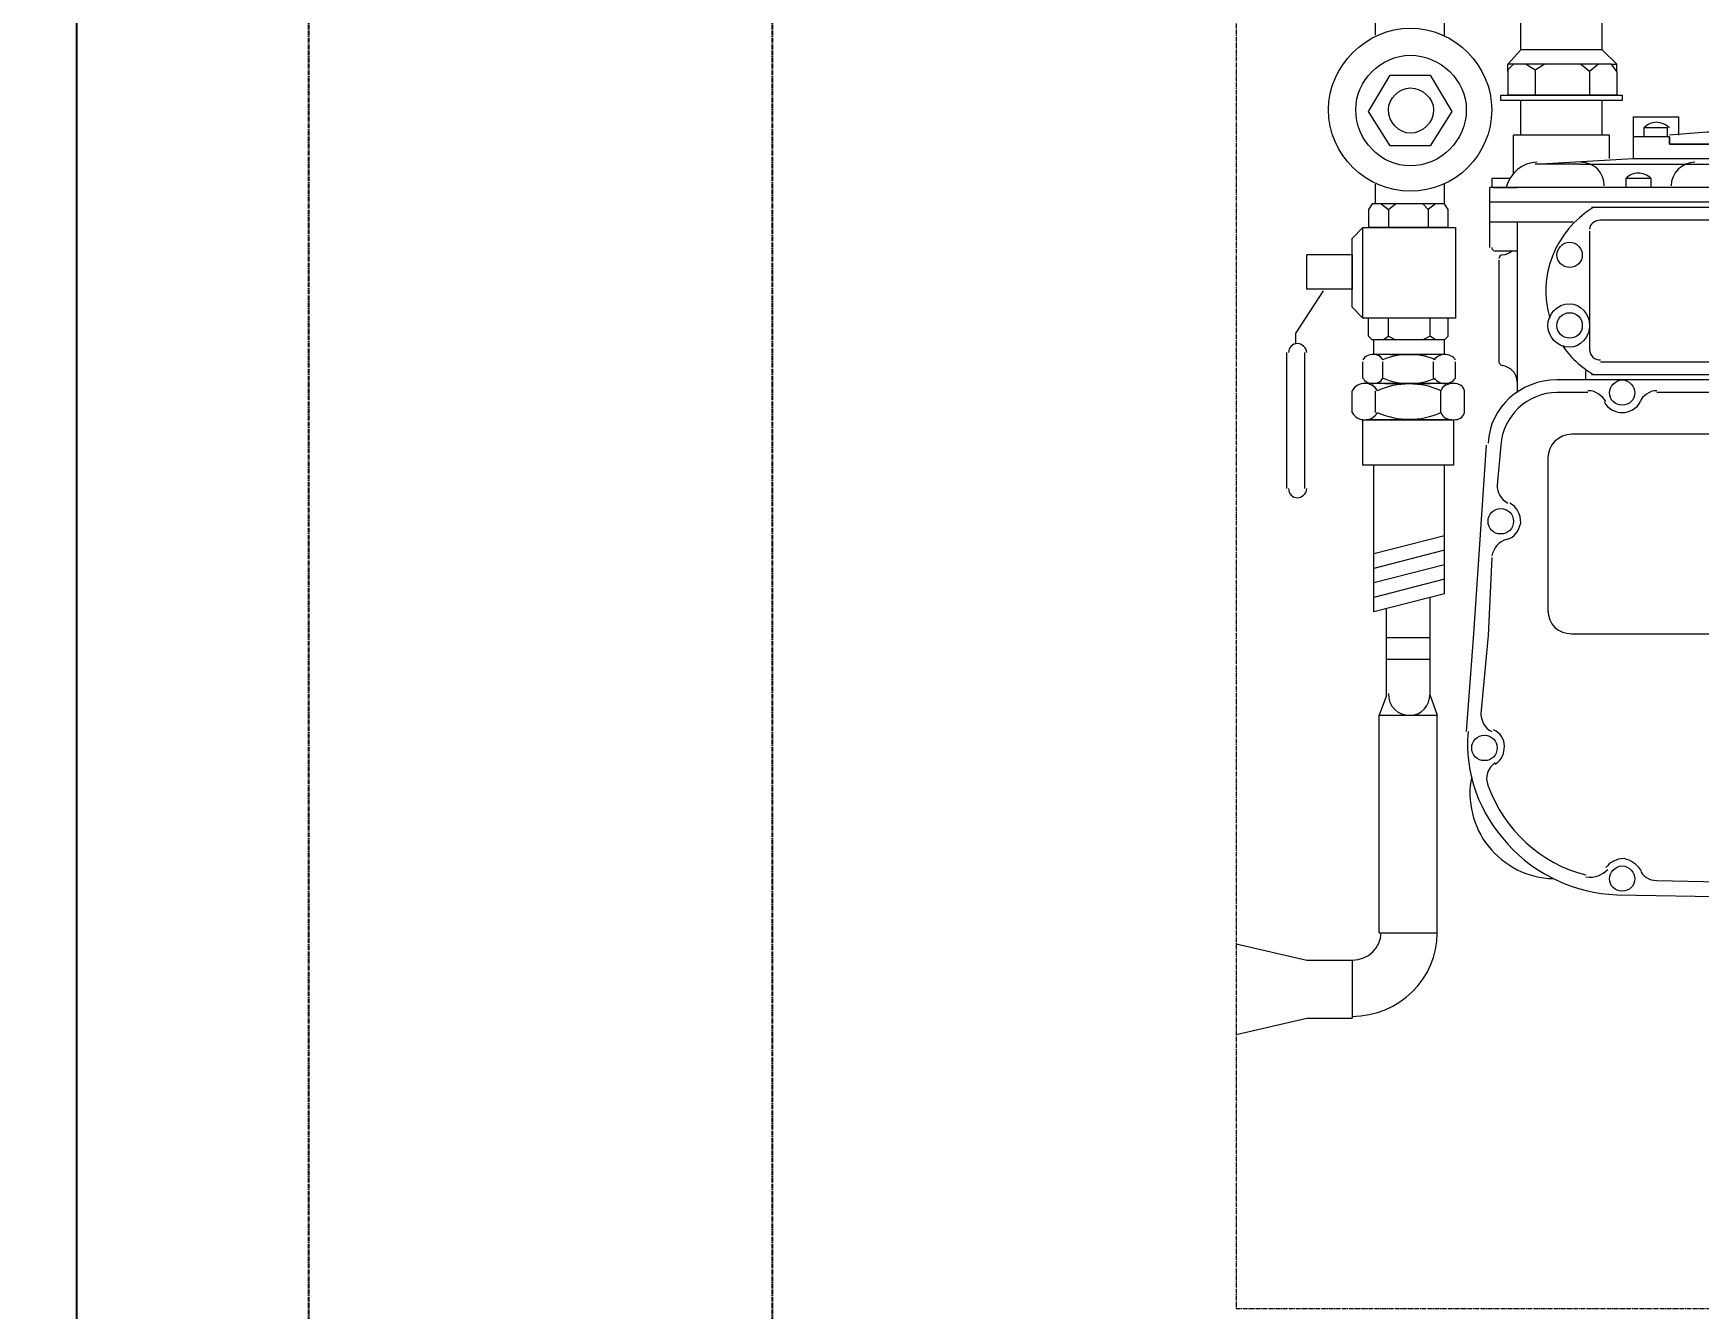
# Model space of a CAD drawing. Header units: millimetres. Extents: x -9013 to 516, y -36629 to 6082.
# Drawn here: x -7186.2 to -6827, y -8522.8 to -8247.8 of the extents above; entities that cross this region are included whole.
import ezdxf

# ---------------------------------------------------------------- set-up
doc = ezdxf.new("R2010")
doc.units = ezdxf.units.MM
doc.header["$LTSCALE"] = 0.05
doc.linetypes.add('CENTER', pattern=[50.8, 31.75, -6.35, 6.35, -6.35])
doc.linetypes.add('CENTER2', pattern=[28.575, 19.05, -3.175, 3.175, -3.175])
doc.layers.get('0').update_dxf_attribs({"lineweight": 18})
doc.layers.get('Defpoints').update_dxf_attribs({"color": 140, "lineweight": 18})
for name, color, linetype in [('1', 7, 'Continuous'), ('1CO', 4, 'Continuous'), ('HWAT___5CS', 3, 'CENTER2')]:
    doc.layers.add(name, color=color, linetype=linetype)
doc.layers.add('G-Anno-Std-Cntr', color=1, linetype='CENTER2', lineweight=18)
doc.styles.add('trebuchet_MS', font='trebuc.ttf')
doc.dimstyles.new('MGP', dxfattribs={"dimtxt": 2.5, "dimasz": 2.5, "dimexe": 1.25, "dimexo": 0.625, "dimtad": 1, "dimdec": 0, "dimtxsty": 'trebuchet_MS', "dimcen": 2.5, "dimclrt": 7, "dimadec": 0, "dimazin": 0, "dimtfac": 1, "dimtdec": 0, "dimtmove": 0, "dimatfit": 3, "dimfxl": 1.148294, "dimfxlon": 1, "dimarcsym": 2})

# ---------------------------------------------------------------- blocks, each defined once
blk = doc.blocks.new('*D782')
at = {"color": 0, "lineweight": -2, "transparency": 16777216}
for p, q in [((-7389.06, -7972.81), (-7516.89, -7972.81)), ((-7503.89, -7997.81), (-7503.89, -10147.81)), ((-7389.06, -10172.81), (-7516.89, -10172.81))]:
    blk.add_line(p, q, dxfattribs=at)
at = {"color": 0, "transparency": 16777216}
for points in [[(-7508.05, -7997.81), (-7499.72, -7997.81), (-7503.89, -7972.81)], [(-7508.05, -10147.81), (-7499.72, -10147.81), (-7503.89, -10172.81)]]:
    blk.add_solid(points, dxfattribs=at)
at = {"layer": 'Defpoints', "color": 0, "transparency": 16777216}
for p in [(-7176.81, -7972.81), (-7503.89, -10172.81), (-7229.04, -10172.81)]:
    blk.add_point(p, dxfattribs=at)
at = {"color": 7, "transparency": 16777216, "insert": (-7522.6, -9072.81), "char_height": 25, "attachment_point": 5, "rotation": 90, "style": 'trebuchet_MS'}
blk.add_mtext('2200', dxfattribs=at)
blk = doc.blocks.new('*D783')
at = {"color": 0, "lineweight": -2, "transparency": 16777216}
for p, q in [((-7261.76, -8072.81), (-7389.59, -8072.81)), ((-7376.59, -8497.81), (-7376.59, -8097.81)), ((-7261.76, -8522.81), (-7389.59, -8522.81))]:
    blk.add_line(p, q, dxfattribs=at)
at = {"color": 0, "transparency": 16777216}
for points in [[(-7380.76, -8097.81), (-7372.42, -8097.81), (-7376.59, -8072.81)], [(-7380.76, -8497.81), (-7372.42, -8497.81), (-7376.59, -8522.81)]]:
    blk.add_solid(points, dxfattribs=at)
at = {"layer": 'Defpoints', "color": 0, "transparency": 16777216}
for p in [(-7376.59, -8072.81), (-6926.81, -8072.81), (-6926.81, -8522.81)]:
    blk.add_point(p, dxfattribs=at)
at = {"color": 7, "transparency": 16777216, "insert": (-7395.31, -8297.81), "char_height": 25, "attachment_point": 5, "rotation": 90, "style": 'trebuchet_MS'}
blk.add_mtext('450', dxfattribs=at)
blk = doc.blocks.new('gas meter 1')
at = {"layer": '1', "color": 0, "lineweight": 5}
for points in [[(-6450.09, 3021.54), (-6450.09, 3025.45)], [(-6435.23, 3021.54), (-6435.23, 3025.45)], [(-6418.81, 3018.42), (-6418.81, 3025.45)], [(-6401.21, 3018.42), (-6401.21, 3025.45)], [(-6399.26, 3015.29), (-6420.37, 3015.29), (-6421.55, 3015.29), (-6418.81, 3018.42)], [(-6401.21, 3018.42), (-6418.81, 3018.42)], [(-6399.26, 3015.29), (-6398.09, 3015.29), (-6401.21, 3018.42)], [(-6421.55, 3013.72), (-6421.55, 3015.29)], [(-6420.37, 3015.29), (-6421.55, 3014.11)], [(-6421.55, 3014.11), (-6421.55, 3008.64)], [(-6417.64, 3015.29), (-6415.68, 3014.11), (-6413.73, 3015.29)], [(-6415.68, 3014.11), (-6415.68, 3008.64)], [(-6403.95, 3013.72), (-6405.91, 3015.29)], [(-6402, 3015.29), (-6403.95, 3013.72)], [(-6403.95, 3013.72), (-6403.95, 3008.64)], [(-6398.09, 3013.72), (-6399.26, 3015.29)], [(-6398.09, 3013.72), (-6398.09, 3015.29)], [(-6398.09, 3013.72), (-6398.09, 3008.64)], [(-6446.96, 2997.69), (-6451.66, 3005.12), (-6446.96, 3012.94), (-6438.36, 3012.94), (-6433.67, 3005.12), (-6438.36, 2997.69), (-6446.96, 2997.69)], [(-6423.11, 3008.64), (-6396.91, 3008.64)], [(-6423.11, 3007.47), (-6423.11, 3008.64)], [(-6396.91, 3007.47), (-6423.11, 3007.47)], [(-6398.09, 3008.64), (-6421.55, 3008.64)], [(-6418.81, 3000.04), (-6418.81, 3007.47)], [(-6401.21, 3000.04), (-6401.21, 3007.47)], [(-6396.91, 3008.64), (-6396.91, 3007.47)], [(-6394.57, 3003.95), (-6384.79, 3003.95), (-6384.79, 3000.04)], [(-6394.57, 3003.95), (-6394.57, 2996.52)], [(-6420.37, 2991.83), (-6420.37, 3000.04)], [(-6399.65, 3000.04), (-6420.37, 3000.04)], [(-6399.65, 2994.96), (-6399.65, 3000.04)], [(-6357.81, 2999.65), (-6357.81, 2998.08), (-6386.75, 2998.08), (-6386.75, 2999.65), (-6394.57, 2999.65)], [(-6392.22, 3001.6), (-6392.22, 2999.65)], [(-6387.14, 3001.6), (-6389.88, 3001.6), (-6392.22, 3001.6)], [(-6387.14, 2999.65), (-6387.14, 3001.6)], [(-6386.75, 2999.65), (-6386.75, 2998.08)], [(-6394.57, 2996.52), (-6394.57, 2994.96)], [(-6386.75, 2998.08), (-6357.81, 2998.08)], [(-6415.68, 2993.78), (-6394.57, 2994.96), (-6350.77, 2994.96), (-6329.66, 2993.78)], [(-6405.91, 2993.78), (-6415.68, 2993.78)], [(-6405.91, 2993.78), (-6355.86, 2993.78)], [(-6381.27, 2993.78), (-6363.68, 2993.78)], [(-6450.09, 2985.18), (-6450.09, 2989.48)], [(-6435.23, 2985.18), (-6435.23, 2989.48)], [(-6319.49, 2988.7), (-6425.46, 2988.7)], [(-6425.46, 2975.8), (-6425.46, 2988.7)], [(-6421.94, 2990.65), (-6425.07, 2990.65)], [(-6425.07, 2990.65), (-6425.07, 2988.7)], [(-6424.68, 2988.7), (-6419.59, 2988.7)], [(-6421.16, 2990.65), (-6421.94, 2990.65)], [(-6396.13, 2990.65), (-6396.13, 2988.7)], [(-6390.66, 2990.65), (-6393.79, 2990.65), (-6396.13, 2990.65)], [(-6390.66, 2988.7), (-6390.66, 2990.65)], [(-6450.87, 2985.18), (-6451.66, 2984.01)], [(-6435.23, 2985.18), (-6450.87, 2985.18)], [(-6448.92, 2985.18), (-6447.35, 2984.01), (-6445.79, 2985.18)], [(-6437.19, 2985.18), (-6438.75, 2984.01), (-6439.92, 2985.18)], [(-6434.45, 2980.1), (-6434.45, 2984.01), (-6435.23, 2985.18)], [(-6319.49, 2985.57), (-6425.46, 2985.57)], [(-6451.66, 2984.01), (-6451.66, 2980.1)], [(-6447.35, 2984.01), (-6447.35, 2980.1)], [(-6438.75, 2984.01), (-6438.75, 2980.1)], [(-6407.47, 2981.27), (-6425.46, 2981.27)], [(-6419.59, 2981.27), (-6419.59, 2944.51)], [(-6348.43, 2984.4), (-6403.56, 2984.4)], [(-6350.38, 2981.66), (-6401.61, 2981.66)], [(-6452.83, 2980.1), (-6455.17, 2977.75)], [(-6455.17, 2962.89), (-6455.17, 2977.75)], [(-6452.83, 2960.55), (-6452.83, 2980.1)], [(-6452.83, 2980.1), (-6432.89, 2980.1)], [(-6434.45, 2980.1), (-6451.66, 2980.1)], [(-6432.89, 2980.1), (-6432.89, 2960.55)], [(-6403.95, 2979.31), (-6403.95, 2953.51)], [(-6464.95, 2966.8), (-6464.95, 2974.23)], [(-6455.17, 2974.23), (-6464.95, 2974.23)], [(-6455.17, 2974.23), (-6455.17, 2966.8)], [(-6419.59, 2975.01), (-6424.28, 2975.01)], [(-6423.5, 2973.06), (-6423.5, 2951.16)], [(-6461.43, 2966.41), (-6467.3, 2957.42)], [(-6455.17, 2966.8), (-6464.95, 2966.8)], [(-6452.83, 2960.55), (-6455.17, 2962.89)], [(-6432.89, 2960.55), (-6452.83, 2960.55)], [(-6450.87, 2955.85), (-6451.66, 2956.64), (-6451.66, 2960.55)], [(-6448.53, 2955.85), (-6447.35, 2956.64), (-6447.35, 2960.55)], [(-6437.19, 2955.85), (-6438.36, 2956.64), (-6438.36, 2960.55)], [(-6434.45, 2956.64), (-6434.45, 2960.55)], [(-6467.3, 2955.07), (-6467.3, 2957.42)], [(-6447.35, 2956.64), (-6445.79, 2955.85)], [(-6438.36, 2956.64), (-6439.92, 2955.85)], [(-6434.45, 2956.64), (-6435.23, 2955.85)], [(-6469.25, 2923.79), (-6469.25, 2953.12)], [(-6465.34, 2923.79), (-6465.34, 2953.12)], [(-6435.23, 2955.85), (-6450.87, 2955.85)], [(-6435.23, 2952.73), (-6450.87, 2952.73)], [(-6450.48, 2952.73), (-6450.48, 2955.85)], [(-6435.62, 2952.73), (-6450.09, 2952.73)], [(-6446.96, 2952.73), (-6439.14, 2952.73)], [(-6435.23, 2952.73), (-6435.23, 2955.85)], [(-6452.83, 2947.64), (-6452.83, 2951.16)], [(-6448.53, 2947.64), (-6448.53, 2951.16)], [(-6437.58, 2947.64), (-6437.58, 2951.16)], [(-6432.89, 2947.64), (-6432.89, 2951.16)], [(-6404.73, 2947.25), (-6404.73, 2948.43), (-6404.73, 2949.21)], [(-6401.61, 2951.16), (-6350.38, 2951.16)], [(-6433.28, 2946.47), (-6452.44, 2946.47)], [(-6434.06, 2946.47), (-6452.05, 2946.47)], [(-6435.62, 2946.47), (-6450.09, 2946.47)], [(-6448.14, 2946.47), (-6438.36, 2946.47)], [(-6333.96, 2947.25), (-6410.99, 2947.25)], [(-6403.56, 2948.43), (-6348.43, 2948.43)], [(-6455.17, 2940.21), (-6455.17, 2944.91)], [(-6450.09, 2940.21), (-6450.09, 2944.91)], [(-6436.01, 2940.21), (-6436.01, 2944.91)], [(-6430.93, 2940.21), (-6430.93, 2944.91)], [(-6404.34, 2944.51), (-6410.99, 2944.51)], [(-6355.47, 2944.51), (-6389.48, 2944.51)], [(-6452.83, 2928.87), (-6452.83, 2938.65)], [(-6452.83, 2938.65), (-6433.28, 2938.65)], [(-6434.06, 2938.65), (-6452.05, 2938.65)], [(-6433.28, 2938.65), (-6433.28, 2928.87)], [(-6375.8, 2935.52), (-6407.86, 2935.52)], [(-6426.24, 2933.18), (-6428.98, 2892.51), (-6430.54, 2871.4)], [(-6423.11, 2933.18), (-6423.89, 2924.57)], [(-6433.28, 2928.87), (-6452.83, 2928.87)], [(-6450.48, 2897.2), (-6450.48, 2928.87)], [(-6435.23, 2901.11), (-6435.23, 2928.87)], [(-6412.95, 2930.44), (-6412.95, 2897.2)], [(-6435.23, 2913.63), (-6450.48, 2909.72)], [(-6435.23, 2910.5), (-6450.48, 2906.59)], [(-6435.23, 2907.37), (-6450.48, 2903.46)], [(-6425.07, 2908.93), (-6425.85, 2892.12), (-6427.41, 2875.31)], [(-6435.23, 2904.24), (-6450.48, 2900.33)], [(-6435.23, 2901.11), (-6450.48, 2897.2)], [(-6438.36, 2879.22), (-6438.36, 2900.33)], [(-6447.75, 2879.22), (-6447.75, 2897.98)], [(-6447.75, 2891.73), (-6438.36, 2891.73)], [(-6407.86, 2892.51), (-6375.8, 2892.51)], [(-6447.75, 2887.04), (-6438.36, 2887.04)], [(-6389.48, 2839.33), (-6372.67, 2838.94)], [(-6398.09, 2836.21), (-6372.67, 2835.81), (-6346.86, 2836.21)], [(-6449.31, 2827.99), (-6436.8, 2827.99)], [(-6455.17, 2822.13), (-6455.17, 2809.62)]]:
    blk.add_lwpolyline(points, dxfattribs=at)
at = {"layer": '1', "color": 42, "lineweight": 9}
for points in [[(-6447.75, 2879.22), (-6449.31, 2874.92)], [(-6438.36, 2879.22), (-6436.8, 2874.92)], [(-6449.31, 2827.99), (-6449.31, 2874.92), (-6436.8, 2874.92)], [(-6436.8, 2827.99), (-6436.8, 2874.92)], [(-6480.2, 2825.65), (-6464.95, 2822.13)], [(-6464.95, 2822.13), (-6455.17, 2822.13)], [(-6480.2, 2806.1), (-6464.95, 2809.62)], [(-6464.95, 2809.62), (-6455.17, 2809.62)]]:
    blk.add_lwpolyline(points, dxfattribs=at)
at = {"layer": '1', "color": 0, "lineweight": 5}
for points, knots in [([(-6442.66, 3023.11), (-6452.05, 3023.11), (-6460.26, 3014.9), (-6460.26, 3005.51), (-6460.26, 2995.74), (-6452.05, 2987.92), (-6442.66, 2987.92), (-6432.89, 2987.92), (-6425.07, 2995.74), (-6425.07, 3005.51), (-6425.07, 3014.9), (-6432.89, 3023.11), (-6442.66, 3023.11)], [0, 0, 0, 0, 1, 1, 1, 2, 2, 2, 3, 3, 3, 4, 4, 4, 4]), ([(-6442.66, 3017.24), (-6448.92, 3017.24), (-6454.39, 3011.77), (-6454.39, 3005.51), (-6454.39, 2998.87), (-6448.92, 2993.39), (-6442.66, 2993.39), (-6436.01, 2993.39), (-6430.54, 2998.87), (-6430.54, 3005.51), (-6430.54, 3011.77), (-6436.01, 3017.24), (-6442.66, 3017.24)], [0, 0, 0, 0, 1, 1, 1, 2, 2, 2, 3, 3, 3, 4, 4, 4, 4]), ([(-6442.66, 3010.2), (-6445.01, 3010.2), (-6447.35, 3007.86), (-6447.35, 3005.51), (-6447.35, 3002.78), (-6445.01, 3000.43), (-6442.66, 3000.43), (-6439.92, 3000.43), (-6437.58, 3002.78), (-6437.58, 3005.51), (-6437.58, 3007.86), (-6439.92, 3010.2), (-6442.66, 3010.2)], [0, 0, 0, 0, 1, 1, 1, 2, 2, 2, 3, 3, 3, 4, 4, 4, 4]), ([(-6408.25, 2976.97), (-6409.82, 2976.97), (-6410.99, 2975.4), (-6410.99, 2974.23), (-6410.99, 2972.67), (-6409.82, 2971.49), (-6408.25, 2971.49), (-6406.69, 2971.49), (-6405.52, 2972.67), (-6405.52, 2974.23), (-6405.52, 2975.4), (-6406.69, 2976.97), (-6408.25, 2976.97)], [0, 0, 0, 0, 1, 1, 1, 2, 2, 2, 3, 3, 3, 4, 4, 4, 4]), ([(-6408.25, 2976.97), (-6409.82, 2976.97), (-6410.99, 2975.4), (-6410.99, 2974.23), (-6410.99, 2972.67), (-6409.82, 2971.49), (-6408.25, 2971.49), (-6406.69, 2971.49), (-6405.52, 2972.67), (-6405.52, 2974.23), (-6405.52, 2975.4), (-6406.69, 2976.97), (-6408.25, 2976.97)], [0, 0, 0, 0, 1, 1, 1, 2, 2, 2, 3, 3, 3, 4, 4, 4, 4]), ([(-6408.25, 2976.97), (-6409.82, 2976.97), (-6410.99, 2975.4), (-6410.99, 2974.23), (-6410.99, 2972.67), (-6409.82, 2971.49), (-6408.25, 2971.49), (-6406.69, 2971.49), (-6405.52, 2972.67), (-6405.52, 2974.23), (-6405.52, 2975.4), (-6406.69, 2976.97), (-6408.25, 2976.97)], [0, 0, 0, 0, 1, 1, 1, 2, 2, 2, 3, 3, 3, 4, 4, 4, 4]), ([(-6408.25, 2963.67), (-6410.99, 2963.67), (-6412.95, 2961.33), (-6412.95, 2958.98), (-6412.95, 2956.64), (-6410.99, 2954.29), (-6408.25, 2954.29), (-6405.91, 2954.29), (-6403.95, 2956.64), (-6403.95, 2958.98), (-6403.95, 2961.33), (-6405.91, 2963.67), (-6408.25, 2963.67)], [0, 0, 0, 0, 1, 1, 1, 2, 2, 2, 3, 3, 3, 4, 4, 4, 4]), ([(-6408.25, 2961.72), (-6409.82, 2961.72), (-6410.99, 2960.55), (-6410.99, 2958.98), (-6410.99, 2957.42), (-6409.82, 2956.25), (-6408.25, 2956.25), (-6406.69, 2956.25), (-6405.52, 2957.42), (-6405.52, 2958.98), (-6405.52, 2960.55), (-6406.69, 2961.72), (-6408.25, 2961.72)], [0, 0, 0, 0, 1, 1, 1, 2, 2, 2, 3, 3, 3, 4, 4, 4, 4]), ([(-6408.25, 2961.72), (-6409.82, 2961.72), (-6410.99, 2960.55), (-6410.99, 2958.98), (-6410.99, 2957.42), (-6409.82, 2956.25), (-6408.25, 2956.25), (-6406.69, 2956.25), (-6405.52, 2957.42), (-6405.52, 2958.98), (-6405.52, 2960.55), (-6406.69, 2961.72), (-6408.25, 2961.72)], [0, 0, 0, 0, 1, 1, 1, 2, 2, 2, 3, 3, 3, 4, 4, 4, 4]), ([(-6464.95, 2953.12), (-6464.95, 2954.29), (-6466.12, 2955.07), (-6466.9, 2955.07), (-6468.08, 2955.07), (-6468.86, 2954.29), (-6468.86, 2953.12)], [0, 0, 0, 0, 1, 1, 1, 2, 2, 2, 2]), ([(-6448.53, 2951.55), (-6448.92, 2952.34), (-6449.7, 2952.73), (-6450.48, 2952.73), (-6451.66, 2952.73), (-6452.44, 2952.34), (-6452.83, 2951.55)], [0, 0, 0, 0, 1, 1, 1, 2, 2, 2, 2]), ([(-6432.89, 2951.55), (-6433.28, 2952.34), (-6434.45, 2952.73), (-6435.23, 2952.73), (-6436.01, 2952.73), (-6436.8, 2952.34), (-6437.58, 2951.55)], [0, 0, 0, 0, 1, 1, 1, 2, 2, 2, 2]), ([(-6449.7, 2944.91), (-6450.48, 2946.08), (-6451.26, 2946.47), (-6452.44, 2946.47), (-6453.61, 2946.47), (-6454.39, 2946.08), (-6455.17, 2944.91)], [0, 0, 0, 0, 1, 1, 1, 2, 2, 2, 2]), ([(-6452.83, 2947.64), (-6452.44, 2946.86), (-6451.66, 2946.47), (-6450.48, 2946.47), (-6449.7, 2946.47), (-6448.92, 2946.86), (-6448.53, 2947.64)], [0, 0, 0, 0, 1, 1, 1, 2, 2, 2, 2]), ([(-6437.58, 2947.64), (-6436.8, 2946.86), (-6436.01, 2946.47), (-6435.23, 2946.47), (-6434.45, 2946.47), (-6433.28, 2946.86), (-6432.89, 2947.64)], [0, 0, 0, 0, 1, 1, 1, 2, 2, 2, 2]), ([(-6430.93, 2944.91), (-6431.32, 2946.08), (-6432.1, 2946.47), (-6433.28, 2946.47), (-6434.45, 2946.47), (-6435.62, 2946.08), (-6436.01, 2944.91)], [0, 0, 0, 0, 1, 1, 1, 2, 2, 2, 2]), ([(-6396.91, 2947.25), (-6398.48, 2947.25), (-6399.65, 2945.69), (-6399.65, 2944.51), (-6399.65, 2942.95), (-6398.48, 2941.78), (-6396.91, 2941.78), (-6395.35, 2941.78), (-6394.18, 2942.95), (-6394.18, 2944.51), (-6394.18, 2945.69), (-6395.35, 2947.25), (-6396.91, 2947.25)], [0, 0, 0, 0, 1, 1, 1, 2, 2, 2, 3, 3, 3, 4, 4, 4, 4]), ([(-6400.82, 2942.56), (-6400.04, 2941), (-6398.48, 2940.21), (-6396.91, 2940.21), (-6395.35, 2940.21), (-6393.79, 2941), (-6393, 2942.56)], [0, 0, 0, 0, 1, 1, 1, 2, 2, 2, 2]), ([(-6455.17, 2940.21), (-6454.39, 2939.04), (-6453.61, 2938.65), (-6452.44, 2938.65), (-6451.26, 2938.65), (-6450.48, 2939.04), (-6449.7, 2940.21)], [0, 0, 0, 0, 1, 1, 1, 2, 2, 2, 2]), ([(-6436.01, 2940.21), (-6435.62, 2939.04), (-6434.45, 2938.65), (-6433.28, 2938.65), (-6432.1, 2938.65), (-6431.32, 2939.04), (-6430.93, 2940.21)], [0, 0, 0, 0, 1, 1, 1, 2, 2, 2, 2]), ([(-6468.86, 2923.79), (-6468.86, 2922.62), (-6468.08, 2921.84), (-6466.9, 2921.84), (-6466.12, 2921.84), (-6464.95, 2922.62), (-6464.95, 2923.79)], [0, 0, 0, 0, 1, 1, 1, 2, 2, 2, 2]), ([(-6421.94, 2912.84), (-6419.98, 2913.23), (-6419.2, 2914.8), (-6418.81, 2916.36), (-6418.81, 2918.32), (-6419.59, 2919.88), (-6421.16, 2920.66)], [0, 0, 0, 0, 1, 1, 1, 2, 2, 2, 2]), ([(-6423.11, 2919.49), (-6424.68, 2919.49), (-6425.85, 2918.32), (-6425.85, 2916.75), (-6425.85, 2915.19), (-6424.68, 2914.02), (-6423.11, 2914.02), (-6421.55, 2914.02), (-6420.37, 2915.19), (-6420.37, 2916.75), (-6420.37, 2918.32), (-6421.55, 2919.49), (-6423.11, 2919.49)], [0, 0, 0, 0, 1, 1, 1, 2, 2, 2, 3, 3, 3, 4, 4, 4, 4]), ([(-6447.35, 2879.61), (-6447.35, 2876.87), (-6445.4, 2874.92), (-6442.66, 2874.92), (-6440.32, 2874.92), (-6438.36, 2876.87), (-6438.36, 2879.61)], [0, 0, 0, 0, 1, 1, 1, 2, 2, 2, 2]), ([(-6430.15, 2871.4), (-6430.93, 2862.4), (-6427.8, 2853.8), (-6421.55, 2847.15), (-6415.68, 2840.51), (-6407.08, 2836.6), (-6398.09, 2836.21)], [0, 0, 0, 0, 1, 1, 1, 2, 2, 2, 2]), ([(-6426.63, 2870.61), (-6428.19, 2870.61), (-6429.37, 2869.44), (-6429.37, 2867.88), (-6429.37, 2866.31), (-6428.19, 2865.14), (-6426.63, 2865.14), (-6425.07, 2865.14), (-6423.89, 2866.31), (-6423.89, 2867.88), (-6423.89, 2869.44), (-6425.07, 2870.61), (-6426.63, 2870.61)], [0, 0, 0, 0, 1, 1, 1, 2, 2, 2, 3, 3, 3, 4, 4, 4, 4]), ([(-6424.28, 2864.36), (-6422.72, 2865.53), (-6422.33, 2866.7), (-6422.33, 2868.27), (-6422.33, 2869.83), (-6423.11, 2871.01), (-6424.68, 2871.79)], [0, 0, 0, 0, 1, 1, 1, 2, 2, 2, 2]), ([(-6429.37, 2861.62), (-6430.54, 2856.54), (-6428.98, 2850.67), (-6425.85, 2846.76), (-6422.33, 2842.46), (-6417.25, 2839.72), (-6411.77, 2839.72)], [0, 0, 0, 0, 1, 1, 1, 2, 2, 2, 2]), ([(-6393, 2841.68), (-6393.79, 2842.85), (-6394.96, 2843.63), (-6396.52, 2844.03), (-6398.09, 2844.03), (-6399.65, 2843.24), (-6400.43, 2842.07)], [0, 0, 0, 0, 1, 1, 1, 2, 2, 2, 2]), ([(-6396.91, 2842.46), (-6398.48, 2842.46), (-6399.65, 2840.9), (-6399.65, 2839.72), (-6399.65, 2838.16), (-6398.48, 2836.99), (-6396.91, 2836.99), (-6395.35, 2836.99), (-6394.18, 2838.16), (-6394.18, 2839.72), (-6394.18, 2840.9), (-6395.35, 2842.46), (-6396.91, 2842.46)], [0, 0, 0, 0, 1, 1, 1, 2, 2, 2, 3, 3, 3, 4, 4, 4, 4])]:
    blk.add_open_spline(points, degree=3, knots=knots, dxfattribs=at)
for points in [[(-6389.48, 3002.78), (-6390.66, 3002.78), (-6391.44, 3002.38), (-6392.22, 3001.6)], [(-6386.75, 3001.6), (-6387.53, 3002.38), (-6388.7, 3002.78), (-6389.48, 3002.78)], [(-6372.28, 3000.82), (-6376.97, 3000.82), (-6382.06, 3000.43), (-6386.75, 3000.04)], [(-6415.29, 2994.17), (-6418.42, 2994.17), (-6421.16, 2991.83), (-6421.94, 2988.7)], [(-6400.82, 2989.09), (-6400.82, 2991.83), (-6402.78, 2994.17), (-6405.91, 2994.17)], [(-6381.27, 2994.17), (-6384.01, 2994.17), (-6386.36, 2991.83), (-6386.36, 2989.09)], [(-6393.39, 2991.83), (-6394.57, 2991.83), (-6395.35, 2991.44), (-6396.13, 2990.65)], [(-6390.66, 2990.65), (-6391.44, 2991.44), (-6392.61, 2991.83), (-6393.39, 2991.83)], [(-6403.17, 2984.4), (-6411.38, 2979.31), (-6415.29, 2969.54), (-6412.55, 2960.55)], [(-6401.61, 2981.66), (-6402.78, 2981.66), (-6403.95, 2980.88), (-6403.95, 2979.71)], [(-6425.07, 2975.8), (-6425.07, 2975.4), (-6424.68, 2975.01), (-6424.28, 2975.01)], [(-6422.72, 2974.23), (-6423.11, 2974.23), (-6423.5, 2973.84), (-6423.5, 2973.45)], [(-6422.72, 2974.23), (-6421.94, 2974.23), (-6421.16, 2974.62), (-6420.77, 2975.01)], [(-6437.19, 2951.55), (-6440.71, 2953.12), (-6445.01, 2953.12), (-6448.53, 2951.55)], [(-6409.82, 2954.68), (-6408.25, 2952.34), (-6405.91, 2949.99), (-6403.17, 2948.43)], [(-6403.95, 2953.9), (-6403.95, 2952.34), (-6402.78, 2951.55), (-6401.61, 2951.55)], [(-6423.5, 2951.16), (-6423.5, 2950.77), (-6423.11, 2950.38), (-6422.72, 2950.38)], [(-6419.59, 2946.86), (-6419.59, 2948.82), (-6421.16, 2949.99), (-6422.72, 2950.38)], [(-6436.01, 2944.91), (-6440.32, 2946.86), (-6445.4, 2946.86), (-6449.7, 2944.91)], [(-6448.53, 2947.64), (-6445.01, 2946.08), (-6440.71, 2946.08), (-6437.19, 2947.64)], [(-6410.99, 2947.25), (-6418.81, 2947.25), (-6425.46, 2941.39), (-6425.85, 2933.57)], [(-6410.99, 2944.51), (-6417.25, 2944.51), (-6422.72, 2939.43), (-6423.11, 2933.18)], [(-6400.43, 2942.56), (-6401.21, 2943.73), (-6402.39, 2944.91), (-6404.34, 2944.91)], [(-6389.48, 2944.91), (-6391.05, 2944.91), (-6392.61, 2943.73), (-6393, 2942.56)], [(-6449.7, 2940.21), (-6445.4, 2938.26), (-6440.32, 2938.26), (-6436.01, 2940.21)], [(-6407.86, 2935.52), (-6410.6, 2935.52), (-6412.95, 2933.18), (-6412.95, 2930.44)], [(-6423.89, 2924.57), (-6423.89, 2923.01), (-6423.11, 2921.45), (-6421.55, 2920.66)], [(-6421.94, 2912.84), (-6423.5, 2912.45), (-6424.68, 2910.89), (-6425.07, 2909.32)], [(-6412.95, 2897.59), (-6412.95, 2894.47), (-6410.6, 2892.51), (-6407.86, 2892.51)], [(-6427.41, 2875.7), (-6427.41, 2873.74), (-6426.63, 2872.18), (-6425.07, 2871.4)], [(-6424.28, 2864.75), (-6425.85, 2863.58), (-6426.63, 2861.62), (-6425.85, 2859.67)], [(-6425.85, 2859.67), (-6422.33, 2850.28), (-6414.51, 2842.85), (-6404.73, 2840.51)], [(-6404.73, 2840.12), (-6402.78, 2839.72), (-6401.21, 2840.51), (-6400.04, 2841.68)], [(-6393, 2841.68), (-6392.61, 2840.12), (-6391.05, 2839.33), (-6389.48, 2839.33)]]:
    blk.add_open_spline(points, degree=3, dxfattribs=at)
at = {"layer": '1', "color": 42, "lineweight": 9}
for points in [[(-6455.17, 2822.13), (-6451.66, 2822.13), (-6448.92, 2824.87), (-6448.92, 2827.99)], [(-6455.17, 2810.01), (-6445.01, 2810.01), (-6436.8, 2818.22), (-6436.8, 2827.99)]]:
    blk.add_open_spline(points, degree=3, dxfattribs=at)
at = {"layer": 'G-Anno-Std-Cntr'}
blk.add_lwpolyline([(-6480.2, 2746.98), (-6230.2, 2746.98), (-6230.2, 3196.98), (-6480.2, 3196.98)], close=True, dxfattribs=at)
blk = doc.blocks.new('*D802')
at = {"color": 0, "lineweight": -2, "transparency": 16777216}
for p, q in [((-7261.76, -8522.81), (-7389.59, -8522.81)), ((-7376.59, -8547.81), (-7376.59, -8597.81)), ((-7261.76, -8622.81), (-7389.59, -8622.81))]:
    blk.add_line(p, q, dxfattribs=at)
at = {"color": 0, "transparency": 16777216}
for points in [[(-7380.76, -8547.81), (-7372.42, -8547.81), (-7376.59, -8522.81)], [(-7380.76, -8597.81), (-7372.42, -8597.81), (-7376.59, -8622.81)]]:
    blk.add_solid(points, dxfattribs=at)
at = {"layer": 'Defpoints', "color": 0, "transparency": 16777216}
for p in [(-6926.81, -8522.81), (-7376.59, -8622.81), (-6926.81, -8622.81)]:
    blk.add_point(p, dxfattribs=at)
at = {"color": 7, "transparency": 16777216, "insert": (-7395.31, -8572.81), "char_height": 25, "attachment_point": 5, "rotation": 90, "style": 'trebuchet_MS'}
blk.add_mtext('100', dxfattribs=at)

msp = doc.modelspace()

# ---------------------------------------------------------------- linework, layer by layer
at = {"layer": '1CO'}
msp.add_line((-7176.81, -10172.81), (-7176.81, -7972.81), dxfattribs=at)
at = {"layer": 'HWAT___5CS'}
for p, q in [((-7126.81, -10172.81), (-7126.81, -7972.81)), ((-7026.81, -10172.81), (-7026.81, -7972.81))]:
    msp.add_line(p, q, dxfattribs=at)

# ---------------------------------------------------------------- block references
at = {"layer": 'G-Anno-Std-Cntr', "color": 7, "linetype": 'CENTER'}
msp.add_blockref('gas meter 1', (-446.61, -11269.78), dxfattribs=at)

# ---------------------------------------------------------------- dimensions: what is measured, and where the dimension line sits
for base, p1, p2, picture, middle in [((-7503.89, -10172.81), (-7176.81, -7972.81), (-7229.04, -10172.81), '*D782', (-7522.6, -9072.81)), ((-7376.59, -8072.81), (-6926.81, -8522.81), (-6926.81, -8072.81), '*D783', (-7395.31, -8297.81)), ((-7376.59, -8622.81), (-6926.81, -8522.81), (-6926.81, -8622.81), '*D802', (-7395.31, -8572.81))]:
    dim = msp.add_linear_dim(base=base, p1=p1, p2=p2, angle=90, dimstyle='MGP', override={"dimscale": 100, "dimtxt": 0.25, "dimasz": 0.25, "dimexe": 0.13, "dimexo": 0.06, "dimgap": 0.06, "dimarcsym": 1})
    dim.commit()
    dim.dimension.update_dxf_attribs({"geometry": picture, "text_midpoint": middle})

doc.saveas('drawing.dxf')
